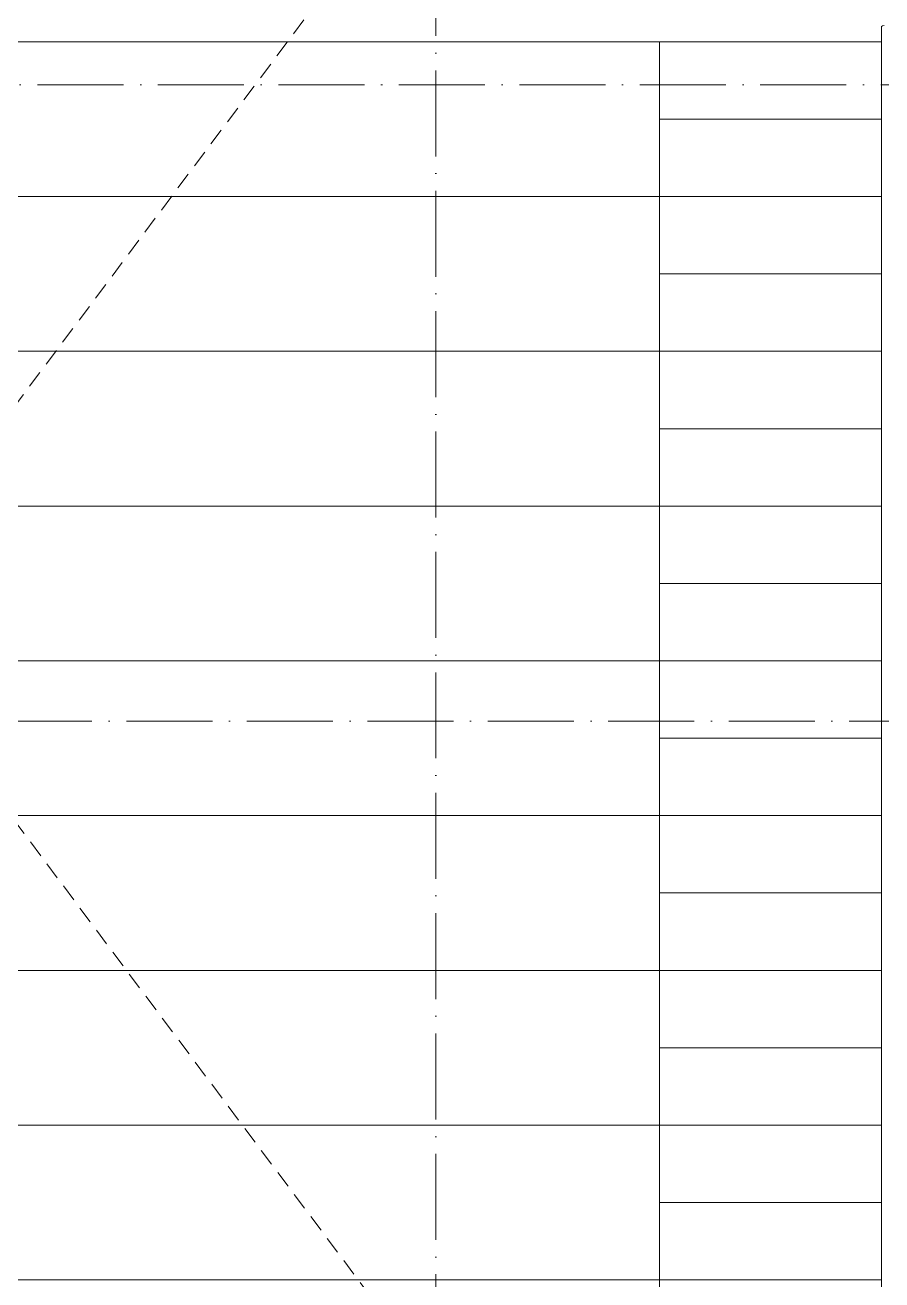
# Model space of a CAD drawing. Header units: millimetres. Extents: x -213536 to 1564669, y -45299 to 942238.
# Drawn here: x -190605 to -185625, y 205277 to 212574 of the extents above; entities that cross this region are included whole.
import ezdxf

# ---------------------------------------------------------------- set-up
doc = ezdxf.new("R2010")
doc.units = ezdxf.units.MM
doc.linetypes.add('200_ШТРИХ_ш1п0_6_', pattern=[160, 100, -60])
doc.linetypes.add('50_200_ШТРИХ_1Т_ш5_п1_п1_', pattern=[700, 500, -100, 0, -100])
for name, color, linetype, lineweight in [('0-1', 7, 'Continuous', 5), ('0-2', 7, 'Continuous', 9), ('Контуры', 7, 'Continuous', 9), ('Линии подступенков', 7, 'Continuous', 9), ('Линии свеса', 7, 'Continuous', 9), ('Линии-1', 7, '200_ШТРИХ_ш1п0_6_', 9), ('Ограждение', 7, 'Continuous', 9), ('Оси-2', 7, '50_200_ШТРИХ_1Т_ш5_п1_п1_', 9)]:
    doc.layers.add(name, color=color, linetype=linetype, lineweight=lineweight)
doc.layers.get('0-2').off()

# ---------------------------------------------------------------- blocks, each defined once
blk = doc.blocks.new('О_Элемент поручня_Маршевый_Труба_ГОСТ 8732-78 - О_Элемент поручня_Маршевый_Труба_ГОСТ 8732-78-33756936-АИ2_02_План отделки стен 2-го этажа _Часть 2_')
at = {"layer": 'Ограждение'}
blk.add_line((-4.7, 0), (-12254.2, 0), dxfattribs=at)
blk.add_ellipse((-4.7, -15), major_axis=(0, 15), ratio=0.316146, start_param=4.712389, end_param=6.283185, dxfattribs=at)
blk = doc.blocks.new('0125-Р-ОО-Ш2-АР-о_23_10_2024_rvt-1-АИ2_02_План отделки стен 2-го этажа _Часть 2_')
at = {"layer": 'Контуры'}
for p, q in [((23700, 28550), (16800, 28550)), ((24990.2, 28550), (23700, 28550)), ((23700, 28550), (23700, 27650)), ((23700, 28100), (23700, 27650)), ((23700, 27650), (23700, 26750)), ((23700, 27200), (23700, 26750)), ((23700, 26750), (23700, 25850)), ((23700, 26300), (23700, 25850)), ((23700, 25850), (23700, 24950)), ((23700, 25400), (23700, 24950)), ((23700, 24950), (23700, 24050)), ((23700, 24500), (23700, 24050)), ((23700, 24050), (23700, 23150)), ((23700, 23600), (23700, 23150)), ((23700, 23150), (23700, 22250)), ((23700, 22700), (23700, 22250)), ((23700, 22250), (23700, 21350)), ((23700, 21800), (23700, 21350)), ((23700, 21350), (23700, 20450))]:
    blk.add_line(p, q, dxfattribs=at)
at = {"layer": 'Линии подступенков'}
for p, q in [((23700, 28550), (16800, 28550)), ((24990.2, 28550), (23700, 28550)), ((24990.2, 28100), (23700, 28100)), ((23700, 27650), (16100, 27650)), ((24990.2, 27650), (23700, 27650)), ((24990.2, 27200), (23700, 27200)), ((23700, 26750), (16100, 26750)), ((24990.3, 26750), (23700, 26750)), ((24990.3, 26300), (23700, 26300)), ((23700, 25850), (16100, 25850)), ((24990.3, 25850), (23700, 25850)), ((24990.3, 25400), (23700, 25400)), ((23700, 24950), (16100, 24950)), ((24990.3, 24950), (23700, 24950)), ((24990.3, 24500), (23700, 24500)), ((23700, 24050), (16100, 24050)), ((24990.3, 24050), (23700, 24050)), ((24990.4, 23600), (23700, 23600)), ((23700, 23150), (16100, 23150)), ((24990.4, 23150), (23700, 23150)), ((24990.4, 22700), (23700, 22700)), ((23700, 22250), (16100, 22250)), ((24990.4, 22250), (23700, 22250)), ((24990.6, 21800), (23700, 21800)), ((23700, 21350), (16100, 21350)), ((24990.6, 21350), (23700, 21350))]:
    blk.add_line(p, q, dxfattribs=at)
at = {"layer": 'Линии свеса'}
for p, q in [((24990.2, 28100), (23700, 28100)), ((23700, 27650), (16100, 27650)), ((24990.2, 27650), (23700, 27650)), ((24990.2, 27200), (23700, 27200)), ((23700, 26750), (16100, 26750)), ((24990.3, 26750), (23700, 26750)), ((24990.3, 26300), (23700, 26300)), ((23700, 25850), (16100, 25850)), ((24990.3, 25850), (23700, 25850)), ((24990.3, 25400), (23700, 25400)), ((23700, 24950), (16100, 24950)), ((24990.3, 24950), (23700, 24950)), ((24990.3, 24500), (23700, 24500)), ((23700, 24050), (16100, 24050)), ((24990.3, 24050), (23700, 24050)), ((24990.4, 23600), (23700, 23600)), ((23700, 23150), (16100, 23150)), ((24990.4, 23150), (23700, 23150)), ((24990.4, 22700), (23700, 22700)), ((23700, 22250), (16100, 22250)), ((24990.4, 22250), (23700, 22250)), ((24990.6, 21800), (23700, 21800)), ((23700, 21350), (16100, 21350)), ((24990.6, 21350), (23700, 21350))]:
    blk.add_line(p, q, dxfattribs=at)
at = {"layer": 'Линии-1'}
for p, q in [((12659.8, 16680.5), (25650, 34050)), ((24990.2, 17282.2), (16800, 28233.5))]:
    blk.add_line(p, q, dxfattribs=at)
at = {"layer": '0-2', "rotation": 90.0000000000001}
blk.add_blockref('О_Элемент поручня_Маршевый_Труба_ГОСТ 8732-78 - О_Элемент поручня_Маршевый_Труба_ГОСТ 8732-78-33756936-АИ2_02_План отделки стен 2-го этажа _Часть 2_', (24990.2, 28643.9), dxfattribs=at)
blk = doc.blocks.new('Оси1')
at = {"layer": 'Оси-2'}
for p, q in [((228645.6, 210594.5), (228645.6, 264395.4)), ((203926.8, 241115.2), (234645.6, 241115.2)), ((218445.6, 237415.2), (234645.6, 237415.2))]:
    blk.add_line(p, q, dxfattribs=at)

msp = doc.modelspace()

# ---------------------------------------------------------------- block references
at = {"color": 2, "lineweight": 30}
msp.add_blockref('Оси1', (-416862.6, -28888), dxfattribs=at)
at = {"layer": '0-1'}
msp.add_blockref('0125-Р-ОО-Ш2-АР-о_23_10_2024_rvt-1-АИ2_02_План отделки стен 2-го этажа _Часть 2_', (-210617, 183927.3), dxfattribs=at)

doc.saveas('drawing.dxf')
